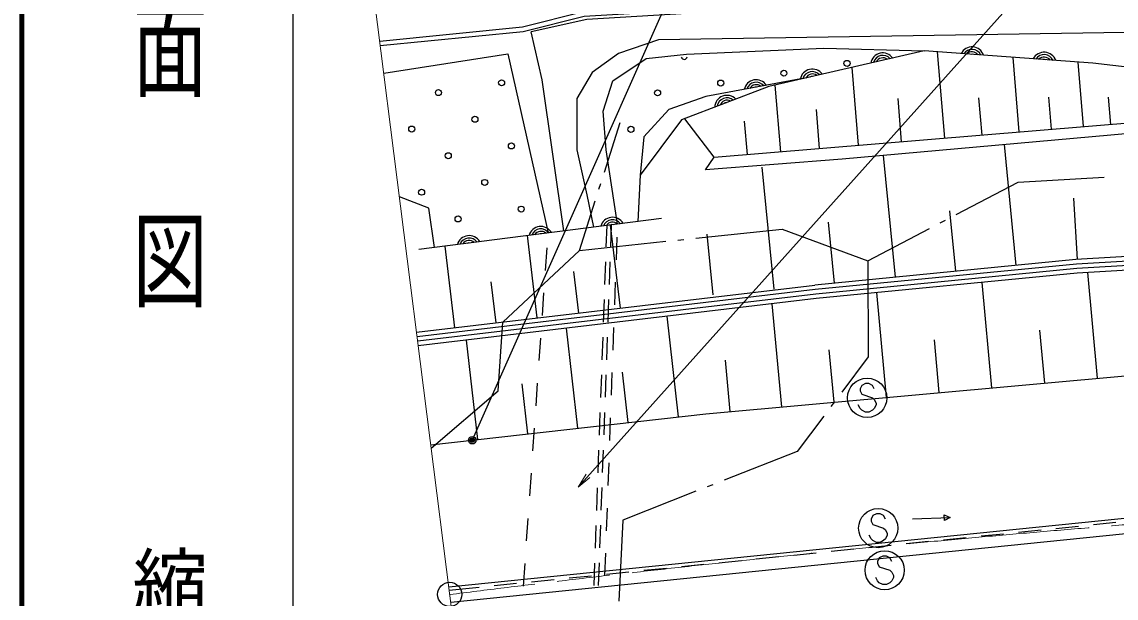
# Model space of a CAD drawing. Units: millimetres, scale not verified. Extents: x 40000 to 680000, y 20000 to 380000.
# Drawn here: x 40000 to 112653, y 287474 to 325725 of the extents above; entities that cross this region are included whole.
import ezdxf
from ezdxf.enums import TextEntityAlignment as Align

# ---------------------------------------------------------------- set-up
doc = ezdxf.new("R2010")
doc.units = ezdxf.units.MM
doc.header["$LTSCALE"] = 1000
doc.header["$PDMODE"] = 32
doc.header["$PDSIZE"] = 500
doc.linetypes.add('CHAIN', pattern=[18.5, 12, -1.5, 3.5, -1.5])
for name, color, linetype, lineweight in [('M-BGD', 7, 'Continuous', 25), ('M-BGD-HTXT', 7, 'Continuous', 13), ('M-BMK', 2, 'CHAIN', 13), ('M-BMK-SRVR', 3, 'Continuous', 25), ('M-STR-HTXT', 7, 'Continuous', 13), ('M-STR-STR1', 1, 'Continuous', 25), ('M-STR-STRC', 7, 'Continuous', 25), ('M-TTL', 2, 'Continuous', 140), ('M-TTL-BAND', 7, 'Continuous', 25)]:
    doc.layers.add(name, color=color, linetype=linetype, lineweight=lineweight)
doc.styles.add('@ＭＳ ゴシック', font='')
doc.styles.get('@ＭＳ ゴシック').set_extended_font_data('@MS Gothic')

# ---------------------------------------------------------------- blocks, each defined once
blk = doc.blocks.new('open_arrow')
at = {"color": 0, "linetype": 'Continuous', "lineweight": -2}
blk.add_lwpolyline([(7.5, 1.25), (0, 0), (7.5, -1.25)], dxfattribs=at)

msp = doc.modelspace()

# ---------------------------------------------------------------- linework, layer by layer
at = {"layer": 'M-BGD'}
for p, q in [((101275, 318010), (100801, 323734)), ((106222, 318420), (105812, 323367)), ((95551, 317536), (95123, 322704)), ((110497, 318774), (110143, 323049)), ((90383, 317108), (90017, 321533)), ((85971, 316743), (132009, 320555)), ((98413, 317773), (98176, 320635)), ((103749, 318215), (103544, 320688)), ((108359, 318597), (108182, 320734)), ((112294, 318923), (112145, 320720)), ((92967, 317322), (92753, 319906)), ((78673, 315760), (79713, 319056)), ((85971, 316743), (84008, 319300)), ((88171, 316925), (87988, 319137)), ((106022, 309558), (105240, 317581)), ((97999, 308776), (97210, 316865)), ((85389, 315897), (85971, 316743)), ((89943, 307990), (89154, 316080)), ((106141, 315081), (111866, 315422)), ((78312, 314615), (78432, 314997)), ((102043, 312933), (106141, 315081)), ((110082, 309951), (109843, 314023)), ((77030, 310556), (78071, 313852)), ((102011, 309167), (101620, 313179)), ((82478, 312674), (66357, 310615)), ((93955, 308381), (93560, 312426)), ((100980, 312376), (101335, 312562)), ((78805, 310786), (78857, 312212)), ((79736, 306724), (79082, 312240)), ((79106, 310797), (79157, 312201)), ((84752, 311369), (90484, 311972)), ((90484, 311972), (96174, 309857)), ((96174, 309857), (100272, 312004)), ((74220, 306071), (73572, 311537)), ((77030, 310556), (82763, 311159)), ((83559, 311243), (83956, 311285)), ((85899, 307596), (85504, 311640)), ((68754, 305423), (68112, 310839)), ((71930, 305799), (77030, 310556)), ((78714, 308288), (78769, 309787)), ((79015, 308298), (79069, 309797)), ((96174, 309857), (96197, 303491)), ((76978, 306397), (76651, 309156)), ((111424, 302071), (110786, 309091)), ((66205, 305121), (92646, 308254)), ((71487, 305747), (71163, 308480)), ((104404, 301433), (103768, 308434)), ((97403, 300797), (96771, 307752)), ((78623, 305789), (78678, 307288)), ((78924, 305800), (78978, 307299)), ((90448, 300165), (89826, 307013)), ((83604, 299503), (82849, 306187)), ((71631, 301226), (71930, 305799)), ((76920, 298749), (76170, 305395)), ((107914, 301752), (107595, 305262)), ((70274, 297999), (69528, 304608)), ((78532, 303291), (78587, 304790)), ((78833, 303302), (78888, 304801)), ((100904, 301115), (100586, 304616)), ((93926, 300481), (93610, 303958)), ((87024, 299854), (86713, 303278)), ((96197, 303491), (94439, 301154)), ((78441, 300793), (78496, 302292)), ((78742, 300803), (78797, 302302)), ((80262, 299126), (79885, 302468)), ((73597, 298374), (73222, 301697)), ((67176, 297439), (71631, 301226)), ((93958, 300514), (93717, 300194)), ((78350, 298294), (78405, 299793)), ((78651, 298305), (78706, 299804)), ((93237, 299555), (91478, 297217)), ((78260, 295796), (78314, 297295)), ((78560, 295807), (78615, 297306)), ((91478, 297217), (86618, 295298)), ((85874, 295004), (85502, 294857)), ((78169, 293298), (78223, 294797)), ((78469, 293308), (78524, 294807)), ((84758, 294563), (79898, 292644)), ((99128, 292734), (101626, 292820)), ((101245, 292994), (101626, 292820)), ((101258, 292619), (101245, 292994)), ((101626, 292820), (101258, 292619)), ((78078, 290799), (78132, 292298)), ((78378, 290810), (78433, 292309)), ((79898, 292644), (79638, 287270)), ((108661, 292106), (110153, 292258)), ((111148, 292359), (112641, 292511)), ((101200, 291346), (102692, 291498)), ((103687, 291599), (105179, 291751)), ((106174, 291852), (107666, 292004)), ((93738, 290586), (95231, 290738)), ((96225, 290839), (97718, 290991)), ((98713, 291092), (100205, 291244)), ((86277, 289826), (87769, 289978)), ((88764, 290079), (90256, 290231)), ((91251, 290332), (92743, 290484)), ((77987, 288301), (78041, 289800)), ((78287, 288312), (78342, 289811)), ((78816, 289066), (80308, 289218)), ((81303, 289319), (82795, 289471)), ((83790, 289572), (85282, 289724)), ((71354, 288306), (72846, 288458)), ((73841, 288559), (75334, 288711)), ((76328, 288812), (77821, 288964)), ((68370, 288002), (68371, 288002)), ((68371, 288002), (70359, 288204))]:
    msp.add_line(p, q, dxfattribs=at)
for points in [[(63761, 324445), (73230, 325391), (77293, 326409), (87450, 327006), (114636, 327581), (139175, 323234), (144448, 325461), (147532, 325094), (148824, 323956), (154860, 323549), (160319, 323213)], [(63799, 324147), (73282, 325095), (77339, 326111), (87462, 326706), (114613, 327280), (139210, 322923), (144492, 325154), (147404, 324807), (148702, 323663), (154841, 323249), (160319, 322913)], [(139278, 322745), (114607, 327102), (87480, 326487), (77505, 325876), (73817, 325071)], [(75986, 311845), (74547, 321880), (73817, 325071)], [(143765, 319739), (133037, 321232), (113263, 325027), (82279, 324537), (79608, 323622), (77864, 322375), (76836, 320631), (76847, 317237), (77505, 314237), (77955, 312096)], [(64029, 322329), (72270, 323606), (74945, 311712)], [(79556, 312301), (78789, 317235), (78589, 319788), (79234, 321819), (81460, 323292), (84137, 323587), (93247, 323985), (99903, 323800)], [(132009, 320555), (111099, 322978), (99903, 323800), (89600, 321437), (83805, 319223)], [(91970, 321981), (85422, 320773), (82966, 319903), (81288, 318098), (81060, 315542)], [(176835, 318356), (158829, 318316), (135508, 320519), (122700, 319138), (94468, 316621), (85389, 315897)], [(83805, 319223), (81060, 315542), (80896, 312472)], [(67399, 310748), (67012, 313352), (65066, 314123)], [(179675, 313163), (149404, 311657), (110036, 309347), (92710, 307657), (66280, 304526)], [(179846, 312872), (149420, 311358), (110059, 309048), (92742, 307359), (66318, 304228)], [(136158, 311180), (110012, 309646), (92678, 307956), (66243, 304823)], [(136130, 311479), (109989, 309945), (92646, 308254)], [(67150, 297646), (85416, 299708), (128144, 303590), (162356, 305223), (183935, 305911)], [(68342, 288219), (68345, 288219), (115605, 293033), (138283, 294540), (167959, 295745), (191062, 295864), (223191, 295172), (234405, 294930), (267981, 294045), (297483, 292577), (321438, 291122), (344179, 289519), (367802, 287734)], [(567698, 286354), (567406, 286326), (559485, 285680), (551566, 285108), (518949, 283527), (492291, 283050), (467642, 283003), (459370, 283072), (434491, 283535), (399683, 284830), (367874, 286674), (367722, 286687), (344103, 288472), (321370, 290075), (297425, 291529), (267941, 292996), (234380, 293881), (223168, 294122), (191054, 294814), (167983, 294695), (138340, 293491), (115693, 291986), (68474, 287177)]]:
    msp.add_lwpolyline(points, dxfattribs=at)
for centre in [(94785, 322972), (71852, 321681), (86400, 321667), (90592, 322319), (67659, 321032), (82208, 321015), (70080, 319260), (65887, 318610), (80438, 318593), (72501, 317488), (68308, 316839), (66537, 314418), (70730, 315067), (73151, 313296), (68958, 312646)]:
    msp.add_circle(centre, 200, dxfattribs=at)
for centre, radius, start, end in [((103085, 323253), 812, 18.41994, 153.18021), ((83978, 323437), 200, 194.32233, 350.40275), ((97161, 322851), 812, 35.53735, 170.29762), ((97161, 322851), 650, 41.65314, 164.18183), ((97161, 322851), 488, 52.78583, 153.04914), ((103085, 323253), 650, 24.53573, 147.06442), ((103085, 323253), 488, 35.66841, 135.93173), ((103085, 323253), 325, 69.8577, 101.74244), ((107872, 322902), 812, 18.41994, 153.18021), ((107872, 322902), 650, 24.53573, 147.06442), ((107872, 322902), 488, 35.66841, 135.93173), ((92483, 321778), 812, 35.53735, 170.29762), ((97161, 322851), 325, 86.97512, 118.85985), ((107872, 322902), 325, 69.8577, 101.74244), ((88753, 321070), 812, 33.07063, 167.8309), ((92483, 321778), 650, 41.65314, 164.18183), ((92483, 321778), 488, 52.78583, 153.04914), ((92483, 321778), 325, 86.97512, 118.85985), ((88753, 321070), 650, 39.18642, 161.71511), ((88753, 321070), 488, 50.31911, 150.58243), ((88753, 321070), 325, 84.5084, 116.39314), ((86814, 320038), 812, 43.53701, 178.29728), ((86814, 320038), 650, 49.6528, 172.18149), ((86814, 320038), 488, 60.78548, 161.0488), ((86814, 320038), 325, 94.97477, 126.85951), ((79218, 311943), 812, 29.89893, 164.6592), ((79218, 311943), 650, 36.01472, 158.54341), ((79218, 311943), 488, 47.14741, 147.41072), ((74457, 311335), 812, 29.89893, 164.6592), ((74457, 311335), 650, 36.01472, 158.54341), ((74457, 311335), 488, 47.14741, 147.41072), ((79218, 311943), 325, 81.3367, 113.22143), ((69696, 310726), 812, 29.89893, 164.6592), ((69696, 310726), 650, 36.01472, 158.54341), ((69696, 310726), 488, 47.14741, 147.41072), ((69696, 310726), 325, 81.3367, 113.22143), ((74457, 311335), 325, 81.3367, 113.22143)]:
    msp.add_arc(centre, radius, start, end, dxfattribs=at)
at = {"layer": 'M-BGD-HTXT'}
msp.add_line((77008, 219696), (59362, 359226), dxfattribs=at)
at = {"layer": 'M-BMK'}
msp.add_arc((192594, -694255), 989785, 90.45295, 97.20781, dxfattribs=at)
at = {"layer": 'M-BMK-SRVR'}
msp.add_circle((68405, 287723), 800, dxfattribs=at)
at = {"layer": 'M-STR-HTXT'}
msp.add_lwpolyline([(76930, 294846), (112003, 333990), (90753, 333990)], dxfattribs=at)
at = {"layer": 'M-STR-STR1'}
for p, q in [((79471, 309936), (79525, 311435)), ((74771, 309226), (74876, 310722)), ((79362, 306938), (79417, 308437)), ((74561, 306233), (74666, 307730)), ((79254, 303940), (79308, 305439)), ((74351, 303241), (74456, 304737)), ((79146, 300942), (79200, 302441)), ((74141, 300248), (74246, 301744)), ((79037, 297944), (79091, 299443)), ((73931, 297256), (74036, 298752)), ((78929, 294946), (78983, 296445)), ((73721, 294263), (73826, 295759)), ((78820, 291948), (78875, 293447)), ((73511, 291270), (73616, 292767)), ((78712, 288950), (78766, 290449)), ((73300, 288278), (73406, 289774))]:
    msp.add_line(p, q, dxfattribs=at)
at = {"layer": 'M-STR-STRC'}
for p, q in [((89165, 341375), (69901, 297957)), ((95770, 301597), (95651, 301361)), ((96006, 301716), (95770, 301597)), ((96242, 301716), (96006, 301716)), ((96479, 301597), (96242, 301716)), ((96597, 301361), (96479, 301597)), ((95651, 301361), (95651, 301243)), ((95651, 301243), (95770, 301006)), ((95770, 301006), (96479, 300770)), ((95651, 300061), (95533, 300297)), ((95770, 299943), (95651, 300061)), ((96479, 300770), (96597, 300652)), ((96597, 300061), (96479, 299943)), ((96597, 300652), (96715, 300416)), ((96715, 300297), (96597, 300061)), ((96715, 300416), (96715, 300297)), ((96006, 299825), (95770, 299943)), ((96242, 299825), (96006, 299825)), ((96479, 299943), (96242, 299825)), ((96503, 292948), (96385, 292711)), ((96740, 293066), (96503, 292948)), ((96976, 293066), (96740, 293066)), ((97213, 292948), (96976, 293066)), ((97331, 292711), (97213, 292948)), ((96385, 292711), (96385, 292593)), ((96385, 292593), (96503, 292357)), ((96503, 292357), (97213, 292121)), ((97213, 292121), (97331, 292002)), ((96385, 291411), (96267, 291648)), ((96503, 291293), (96385, 291411)), ((97331, 291411), (97213, 291293)), ((97331, 292002), (97449, 291766)), ((97449, 291648), (97331, 291411)), ((97449, 291766), (97449, 291648)), ((96740, 291175), (96503, 291293)), ((96976, 291175), (96740, 291175)), ((97213, 291293), (96976, 291175)), ((96929, 290149), (96811, 289913)), ((96811, 289913), (96811, 289795)), ((97165, 290268), (96929, 290149)), ((97402, 290268), (97165, 290268)), ((97638, 290149), (97402, 290268)), ((97756, 289913), (97638, 290149)), ((96811, 289795), (96929, 289559)), ((96929, 289559), (97638, 289322)), ((97638, 289322), (97756, 289204)), ((97756, 289204), (97875, 288968)), ((96811, 288613), (96693, 288849)), ((96929, 288495), (96811, 288613)), ((97165, 288377), (96929, 288495)), ((97638, 288495), (97402, 288377)), ((97756, 288613), (97638, 288495)), ((97875, 288849), (97756, 288613)), ((97875, 288968), (97875, 288849)), ((97402, 288377), (97165, 288377))]:
    msp.add_line(p, q, dxfattribs=at)
for centre, radius in [((96124, 300770), 1300), ((69901, 297957), 150), ((69901, 297957), 120), ((69901, 297957), 90), ((69901, 297957), 60), ((69901, 297957), 30), ((96858, 292121), 1300), ((97284, 289322), 1300)]:
    msp.add_circle(centre, radius, dxfattribs=at)
msp.add_point((69901, 297957), dxfattribs=at)
at = {"layer": 'M-TTL'}
msp.add_line((40000, 380000), (40000, 20000), dxfattribs=at)
at = {"layer": 'M-TTL-BAND'}
msp.add_line((58000, 370000), (58000, 20000), dxfattribs=at)

# ---------------------------------------------------------------- block references
at = {"layer": 'M-STR-HTXT', "xscale": 133, "yscale": 133, "rotation": 48.1}
msp.add_blockref('open_arrow', (76930, 294846), dxfattribs=at)

# ---------------------------------------------------------------- texts
at = {"layer": 'M-TTL-BAND', "style": '@ＭＳ ゴシック', "width": 1.4}
msp.add_text('平  面  図', height=3666, rotation=270, dxfattribs=at).set_placement((49777, 306475), align=Align.MIDDLE_RIGHT)
at = {"layer": 'M-TTL-BAND', "style": '@ＭＳ ゴシック'}
msp.add_text('縮尺千分の一', height=3666, rotation=270, dxfattribs=at).set_placement((49777, 261030), align=Align.MIDDLE_RIGHT)

doc.saveas('drawing.dxf')
